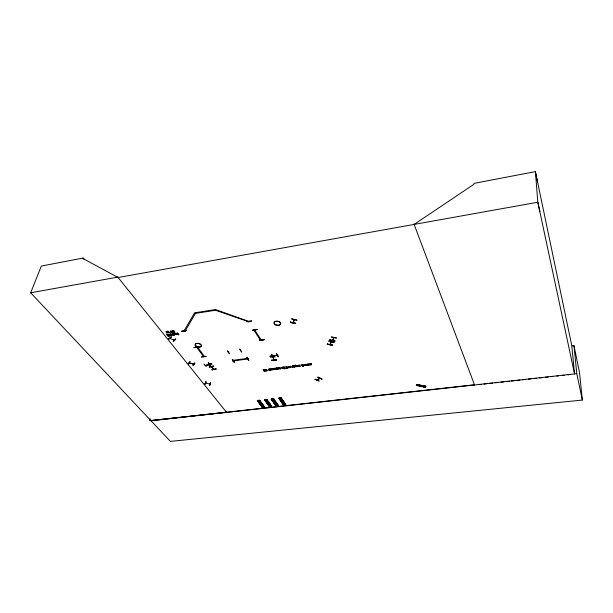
<?xml version="1.0" encoding="UTF-8"?>
<svg xmlns="http://www.w3.org/2000/svg" width="613" height="613" viewBox="0 0 613 613"><rect width="100%" height="100%" fill="white"/><g stroke="black" fill="none" stroke-linecap="round" stroke-linejoin="round"><path stroke-width="0.92" d="M194.091 347.31L194.168 347.694L198.643 347.058M198.635 347.081L198.566 346.697M271.705 360.069L271.735 360.452L276.501 360.069M276.517 359.877L271.682 360.252M425.713 386.428L417.009 384.818L425.614 386.596L425.744 386.167M423.775 386.726L424.288 385.861M424.357 386.849L424.87 385.983M425.23 387.025L425.736 386.259L417.154 384.474L416.595 385.516L425.192 387.286M421.767 385.339L421.261 386.205M422.135 386.382L422.641 385.523M422.909 386.542L423.414 385.684M292.976 322.637L294.409 319.664M294.386 319.718L293.175 322.676M257.268 329.365L252.495 330.047M252.51 330.353L257.245 329.587M205.156 365.325L209.531 364.758M209.179 364.643L209.102 364.543M210.19 363.831L209.753 364.191M261.69 340.2L262.134 340.154M331.219 341.778L329.924 344.613L330.139 344.016M329.955 339.656C329.158 341.043 335.227 341.357 334.974 340.866M336.407 337.955L331.326 336.966L336.399 338.115M332.53 345.211C323.082 343.004 327.779 344.958 332.56 345.019M328.951 340.935L333.962 342.146M332.706 340.261L332.545 339.855M329.94 339.694L334.943 341.089M330.307 344.062L329.924 344.613M333.939 337.64L332.606 340.468M327.465 344.207L327.564 343.816M317.833 377.056L321.871 378.941M263.184 369.631L264.149 371.309L264.601 371.256L264.793 369.754M319.097 380.995L315.097 379.095M319.12 380.964L314.913 379.432M233.3 361.019L232.787 360.705M263.475 369.593L264.31 371.072L264.525 369.455M311.136 363.808L311.029 363.593M310.071 364.229L310.73 364.858L311.143 364.252M310.998 363.823C307.833 363.425 311.787 366.467 311.358 364.068M308.592 364.911L309.573 365.057L309.113 363.77M308.668 365.034L308.324 365.302L307.657 363.953M308.799 363.808L309.128 365.034L308.462 364.98L307.971 363.915M308.324 365.302L308.492 364.75M306.209 365.348L304.822 365.356M304.638 364.505L305.596 364.612L305.527 364.222M304.791 365.586L305.741 365.241M303.167 366.137L302.738 366.413L302.83 365.961M303.136 366.367L303.052 364.543M305.711 365.471L304.178 364.398M302.738 366.413L300.998 364.804M302.753 365.026L301.788 365.379L301.328 364.758M302.715 364.582L302.799 366.191L302.01 365.31M298.784 365.379C296.002 364.658 298.876 368.099 299.006 365.639M299.887 365.976C301.404 366.658 299.359 365.992 299.282 365.019M298.975 365.869L297.742 365.8M298.799 365.823L298.508 366.413L297.826 365.946M299.65 366.405L298.975 365.057M296.202 366.321C298.416 367.501 296.163 365.095 295.397 365.072M295.765 365.923C297.634 365.264 296.569 368.091 295.795 365.693M292.93 366.137L293.742 367.156L293.06 365.815M294.524 366.835L294.186 367.103L293.236 365.348M294.447 366.72C296.646 367.463 294.117 365.402 293.543 365.31M293.911 366.153C295.78 365.501 294.715 368.321 293.941 365.93M294.186 367.103L294.347 366.559M296.033 366.865L295.091 365.11M290.524 367.34L290.983 367.118M292.309 367.34L291.765 366.344L292.753 365.854M290.501 321.833C289.696 323.266 295.91 323.572 295.665 323.082M289.911 367.256L289.451 367.478M296.891 320.254L291.719 318.913M290.731 367.662L290.01 367.409M289.98 367.631L290.118 367.225M290.485 366.336L290.37 366.168M290.953 367.34L290.424 367.187M285.781 366.743L286.761 368.513L287.099 368.252M288.294 367.846L287.75 366.85L288.731 366.367M289.42 367.708L288.807 366.49M289.727 367.662L289.037 366.329M286.738 367.7L287.765 367.693L286.064 366.712M286.179 367.133C288.11 366.49 286.907 369.279 286.217 366.903M282.493 367.164C284.585 368.398 281.26 369.256 282.976 367.892M284.555 368.574L284.21 368.834L283.229 367.072M284.516 368.796L283.535 367.034M284.968 368.742L283.988 366.972M285.275 368.704L284.294 366.934M282.064 368.405L282.938 368.114M282.08 368.137L281.497 367.639L282.57 367.279M282.639 367.662L281.827 367.739L282.846 367.969L282.8 367.126M280.746 368.582L280.379 368.804A0.881 0.49 8.8 0 1 279.827 368.942L278.723 368.122L279.804 367.67M279.873 368.045C277.72 367.731 281.229 370.037 279.903 367.823M277.352 369.424L276.877 369.279M277.896 367.754C279.359 369.179 277.13 369.478 277.084 367.854M276.034 367.992L276.739 369.317L277.076 369.049M277.314 369.647L277.222 369.233M277.827 368.957L277.482 369.218L277.635 368.681M277.704 369.057L278.7 368.98L278.195 367.716M279.766 367.892L278.425 367.279M275.773 369.041C277.26 369.739 275.222 369.064 275.145 368.106M277.038 369.279L276.333 367.953M276.547 353.747L278.44 356.682L276.563 353.778M277.482 369.218L276.777 367.892M270.348 357.21L275.283 356.95M274.685 368.451C270.854 368.635 277.382 370.382 273.651 368.873M274.693 368.888L274.425 369.478L273.743 369.011M276.34 353.578L278.179 356.712M276.877 355.402L276.739 354.996M275.543 369.47L274.839 368.145M273.107 357.31L273.988 360.199M273.314 356.988L271.421 354.414M272.333 369.654L271.973 369.923L271.934 368.513M273.59 369.716L272.203 368.474M272.302 369.877L272.249 368.742M273.896 359.593L273.934 360.176M270.065 356.046C269.82 356.942 275.13 356.222 274.693 355.448M273.49 357.287L271.689 354.184M269.597 369.103L269.459 368.896M271.827 355.502L272.364 355.824M272.095 355.379L271.873 355.755M269.544 369.332C267.682 368.735 269.429 371.064 269.988 369.662M269.421 369.118C267.099 368.674 269.329 371.325 270.126 369.869M273.091 355.862L273.13 355.463M267.72 370.566L266.701 370.98A0.828 0.46 9.3 0 1 266.241 370.873C267.03 369.486 265.245 369.907 265.965 369.463C268.348 369.202 265.092 371.784 267.559 370.329M265.843 371.095L264.877 369.417M259.322 340.253L264.165 339.564M261.552 340L260.632 340.131M259.445 340.207L264.142 339.717M254.694 329.488L254.74 329.932M261.49 340.345L254.648 330.085L254.862 329.457M232.634 360.061L232.963 360.95L247.951 358.957L247.621 358.061M248.434 358.735L248.365 358.636M260.571 340.476L253.79 329.878M248.878 360.229L248.587 360.482L246.893 357.379M251.606 321.043L246.725 321.733L251.652 320.883M183.831 331.204L194.482 313.059L195.455 313.404L215.546 310.255L248.725 321.725M248.656 322.078L249.093 321.189M239.737 349.165L241.714 351.908M240.541 350.598L240.403 350.375M277.091 355.195L272.647 355.77M334.874 341.249L329.848 340.039M234.327 362.16L232.48 359.502M327.534 344.039L332.53 345.249M232.289 359.333L234.35 362.344L232.319 359.348M228.756 351.977L228.833 352.077M277.275 355.333L270.049 356.237M295.558 323.48L290.409 322.193M216.06 368.765L212.021 369.945M290.462 322.055L295.627 323.319M210.604 382.78L209.7 385.179M211.569 366.972L213.845 369.409L213.653 368.834M210.121 384.159L209.661 383.761M213.37 366.153L209.225 366.98L213.539 366.076M210.665 365.969L208.313 362.735L210.627 365.478M207.447 364.383L211.83 363.815M205.968 381.631L205.094 384.029M209.454 363.9L209.684 364.306M206.068 382.864L205.501 383.01M206.236 366.697L203.914 363.984M208.558 363.195L210.849 366.137M208.581 363.21L210.688 366.16M196.359 346.805L203.692 356.751L204.619 356.299M201.631 356.873L206.052 356.276M203.868 356.789L203.769 356.414M194.696 362.957L193.11 365.294M194.727 362.988L193.103 365.501M204.55 356.636L197.225 346.674M193.31 364.214L193.432 363.861M196.175 346.613L196.106 347.18M188.475 363.93L190.03 361.517L188.245 363.823M317.013 380.221L319.756 378.19M416.74 385.171L425.292 387.117L416.763 385.24M417.108 384.65L425.774 386.328M183.984 330.943L184.934 331.265M186.229 330.629L181.502 331.349L186.076 330.675M317.151 380.29L319.909 378.275M181.67 331.288L186.061 330.691M177.985 334.2C176.26 331.863 176.736 335.372 178.038 333.978M178.881 334.621L178.521 334.89L178.168 334.146M176.031 333.717L174.613 333.97L176.237 334.729L176.291 334.001L174.95 333.993L176.084 333.495M175.234 334.116L175.939 334.598L176.176 333.97M176.291 334.001L176.414 333.342L177.364 333.112M175.732 338.92L173.356 341.119M178.82 334.844L177.571 332.943M173.931 333.487C171.786 333.947 175.87 337.089 173.64 334.522L173.724 334.169M175.172 334.644L174.046 334.254M173.985 334.476L174.322 333.426M172.805 331.288C172.483 329.986 176.038 331.334 173.763 331.901C174.559 332.476 176.115 331.817 174.284 332.461A0.874 0.498 13.9 0 1 173.801 332.346C173.425 331.411 174.475 330.782 172.889 331.058M173.64 334.522L174.797 334.698M174.337 340.253L174.023 339.771M170.514 331.012L171.724 332.851L172.23 332.553M171.211 337.027L168.606 339.119L171.272 336.798M150.154 418.84L149.687 420.633L226.45 412.227M172.575 333.985L171.663 334.054A0.797 0.452 13.9 0 0 171.471 334.315L172.077 335.073L173.226 335.15L171.832 334.476L172.751 334.208L172.628 333.756M172.736 334.215L172.851 333.648M572.082 345.878L573.967 345.648L579.507 372.558L582.35 400.067L170.406 441.383L30.65 292.776L41.332 266.057L83.138 258.05L84.356 259.521M166.728 334.667C168.161 335.066 167.717 334.936 167.87 336.2A0.874 0.49 14 0 0 168.36 336.315L169.38 335.87M170.1 335.786L169.74 336.054L169.525 335.487M169.824 335.441L170.314 335.587L169.686 335.273M167.686 331.043L170.222 332.936M171.908 332.353L170.805 330.966M168.874 339.02L171.18 336.966M170.314 335.587L170.429 335.089M171.257 334.767C169.648 336.054 172.728 335.587 170.927 333.932M170.805 334.499C168.897 334.139 171.533 335.717 170.866 334.277M171.847 332.583L171.855 330.805M172.176 332.782L172.184 331.135M173.425 332.591L172.215 330.752M170.636 338.047C167.931 338.368 176.352 340.675 174.054 339.97M169.571 334.353L169.426 334.169M166.667 334.897C169.655 333.441 167.104 337.702 169.188 335.349M169.464 335.709L169.395 335.319M166.085 331.679L166.843 333.127L166.475 331.924M166.023 331.901L167.472 332.729L167.226 331.503M168.859 332.828L167.502 331.464M166.414 332.146L167.824 332.982L167.571 331.756M83.138 258.05L82.962 258.54L118.117 277.513L537.816 202.229L535.402 171.617L474.01 183.379L474.025 184.214L414.127 224.412M204.819 384.159L205.899 381.784L205.041 384.244M210.067 384.144L205.6 383.01M209.654 385.393L210.596 382.956L209.723 385.385M205.999 356.452L201.524 357.019M229.515 353.755L227.323 350.881L229.53 353.793M328.92 341.165L333.939 342.376M184.85 331.61L195.455 313.404L195.011 312.776L215.094 309.611L215.546 310.255L215.891 309.695L249.024 321.534M417.522 385.523L418.028 384.657M246.817 357.571L248.778 360.436M214.014 369.378L211.508 366.697M193.31 365.586L194.903 363.264M333.84 337.863L332.353 340.468M170.414 338.407L170.192 338.115M173.303 341.341L175.716 339.104L173.349 341.303M280.93 397.944L285.796 404.687L283.313 404.932L278.708 398.166L281.068 397.768M283.643 404.909L278.9 397.99L283.505 404.764M285.39 404.726L280.455 397.99L285.52 404.718L281.214 397.898M271.521 406.113L269.207 406.503L264.464 399.799L266.808 399.4L266.226 399.63L270.923 406.342L271.49 406.197M279.321 397.944L284.034 404.871M275.858 405.768L278.333 405.507L273.528 398.626L271.176 399.032L275.881 405.783L271.184 399.04M271.797 398.887L276.609 405.683L271.482 399.009M278.003 405.561L273.099 398.741M265.077 399.576L264.663 399.622L269.95 406.427L265.222 399.714L264.77 399.776L269.383 406.404L264.67 399.699M266.195 399.615L271.099 406.227M266.801 399.4L271.628 406.273L266.494 399.599M262.387 407.27L262.808 407.216L257.46 400.45L262.08 407.308L264.517 407.047L259.59 400.22L257.46 400.45L262.387 407.27L257.299 400.634M271.505 399.002L276.593 405.691M264.372 406.909L263.774 407.124L259.176 400.266L264.502 407.055L259.452 400.404M273.383 398.81L278.317 405.522M321.994 379.041L317.833 377.225L321.84 379.163M274.157 360.153L273 357.325M233.216 361.049L232.764 360.957L233.162 360.919M266.64 399.584L271.383 406.296M262.778 407.239L257.874 400.404M264.234 407.086L259.176 400.266M269.774 406.365L265.046 399.661M276.011 405.676L271.36 398.925L276.195 405.729M277.605 405.607L272.923 398.856M189.287 362.72L193.708 364.383M209.615 364.061L210.006 364.015M278.386 367.509L279.72 367.509L280.708 368.811M247.867 358.965L248.319 358.919M213.508 366.222L209.248 366.965M216.044 368.972L211.914 369.769L216.151 369.126M30.65 292.776L117.865 277.114M173.87 333.71L174.268 333.656M175.18 334.338L176.123 334.2M253.728 330.223L254.648 330.085M196.275 347.142L197.148 347.019M198.551 346.935L194.076 347.548M259.307 340.269L264.142 339.794M232.565 360.398L247.56 358.398M247.92 359.095L248.265 358.919M270.134 356.406L274.77 355.831M205.294 365.425L209.416 364.743M304.148 364.628L305.496 364.451M301.979 365.532L302.738 365.44M311.327 364.291L309.994 364.367L311.105 364.03M273.712 369.233L274.662 369.118M297.795 366.176L298.769 366.045M310.132 364.605L311.113 364.474M151.051 420.579L474.462 384.757M150.997 420.786L576.795 373.662L582.35 400.067M478.355 384.642L481.182 384.336M484.009 384.022L486.845 383.715M489.672 383.401L492.507 383.094M495.335 382.78L498.17 382.474M500.997 382.16L503.832 381.853M506.66 381.547L509.487 381.232M511.38 381.025L514.207 380.719M517.043 380.405L519.87 380.098M522.697 379.784L525.533 379.478M528.36 379.163L531.195 378.857M534.023 378.543L536.858 378.236M539.685 377.93L542.52 377.616M545.348 377.309L548.175 376.995M551.01 376.689L552.895 376.482M556.673 376.068L558.558 375.861M562.336 375.447L564.221 375.24M567.998 374.827L569.883 374.62M279.375 398.695L281.543 398.458M257.958 401.14L260.081 400.91M265.145 400.32L267.291 400.09M271.85 399.553L274.003 399.324M281.382 401.653L283.543 401.423M260.05 404.059L262.172 403.829M267.214 403.247L269.352 403.025M273.896 402.496L276.042 402.266M281.85 402.335L284.011 402.113M260.54 404.733L262.655 404.511M267.697 403.929L269.827 403.706M274.363 403.178L276.509 402.956M282.271 402.948L284.424 402.718M260.969 405.331L263.084 405.109M268.126 404.534L270.249 404.304M274.793 403.783L276.93 403.561M275.26 404.465L277.398 404.235M282.731 403.63L284.884 403.4M261.452 406.005L263.567 405.783M268.601 405.208L270.731 404.986M275.574 404.917L277.712 404.695M283.045 404.082L285.191 403.86M261.774 406.457L263.889 406.235M268.923 405.66L271.046 405.438M171.196 334.997L169.655 334.56L170.675 334.33M330.123 344.667L331.518 341.793M271.666 360.291L276.509 360.115M169.364 334.399L168.69 334.629L169.265 335.74M290.34 366.398L289.612 366.666L290.087 367.455M169.494 334.583L169.042 334.652L169.632 335.495M290.432 366.566L289.964 366.628L290.393 367.417M292.899 366.367L292.125 366.367L292.616 367.302M288.876 366.873L288.087 366.919L288.6 367.808M274.632 368.681L273.613 369.095M298.753 365.609L297.657 365.938M328.936 341.089L333.962 342.307M291.773 318.821L296.96 320.086M270.41 369.984L269.789 369.233L270.486 368.896A0.774 0.429 9.2 0 1 270.992 368.988L271.574 369.838A0.774 0.429 9.2 0 1 271.26 370.03L270.915 370.076A0.774 0.429 9.2 0 1 270.509 369.976M304.607 364.735L306.094 365.44M193.792 364.268L189.317 362.842M272.21 368.972L273.275 369.754M167.893 331.227L170.437 333.12M167.518 331.985L168.552 332.874M262.402 407.262L257.682 400.573M117.803 277.122L226.657 412.488M172.123 331.365L173.134 332.637M207.401 364.605L211.799 364.03M241.698 352.092L239.637 349.172M266.387 399.446L271.199 406.312M266.249 399.622L270.969 406.335M264.755 369.976L265.552 371.133M176.375 333.84L177.08 334.43A0.805 0.452 13.7 0 0 177.578 334.529A0.935 0.529 13.7 0 0 178.115 334.369M273.107 398.672L277.858 405.568M280.647 397.814L285.374 404.733M281.068 397.768L285.75 404.695M286.7 367.923L287.06 368.474M413.951 223.937L474.577 385.056M539.907 211.569L537.816 202.229L574.58 373.991M535.471 172.468L537.524 181.862M535.402 171.617L571.753 345.441L574.389 372.091M573.967 345.648L576.795 373.662M305.918 364.628L306.508 365.402A0.789 0.452 7.6 0 0 307.021 365.494L307.374 365.448A0.782 0.444 7.6 0 0 307.703 365.248L307.159 364.375A0.782 0.444 7.6 0 0 306.653 364.283L305.918 364.628M270.126 369.218C270.908 371.087 271.85 368.543 270.126 369.218M306.262 364.612C306.983 366.536 308.025 363.907 306.262 364.612M195.922 346.176A3.165 1.785 12.6 0 0 201.202 346.345A3.165 1.785 12.6 0 0 197.624 343.456A3.165 1.785 12.6 0 0 195.922 346.176M195.961 346A3.157 1.778 12.6 0 0 201.24 346.169A3.157 1.778 12.6 0 0 197.67 343.288A3.157 1.778 12.6 0 0 195.961 346M275.367 324.706A3.31 1.992 9.4 0 0 280.631 323.94A3.31 1.992 9.4 0 0 276.141 321.335A3.31 1.992 9.4 0 0 275.367 324.706M275.375 324.606A3.333 2.008 9.4 0 0 280.67 323.833A3.333 2.008 9.4 0 0 276.156 321.212A3.333 2.008 9.4 0 0 275.375 324.606"/></g></svg>
